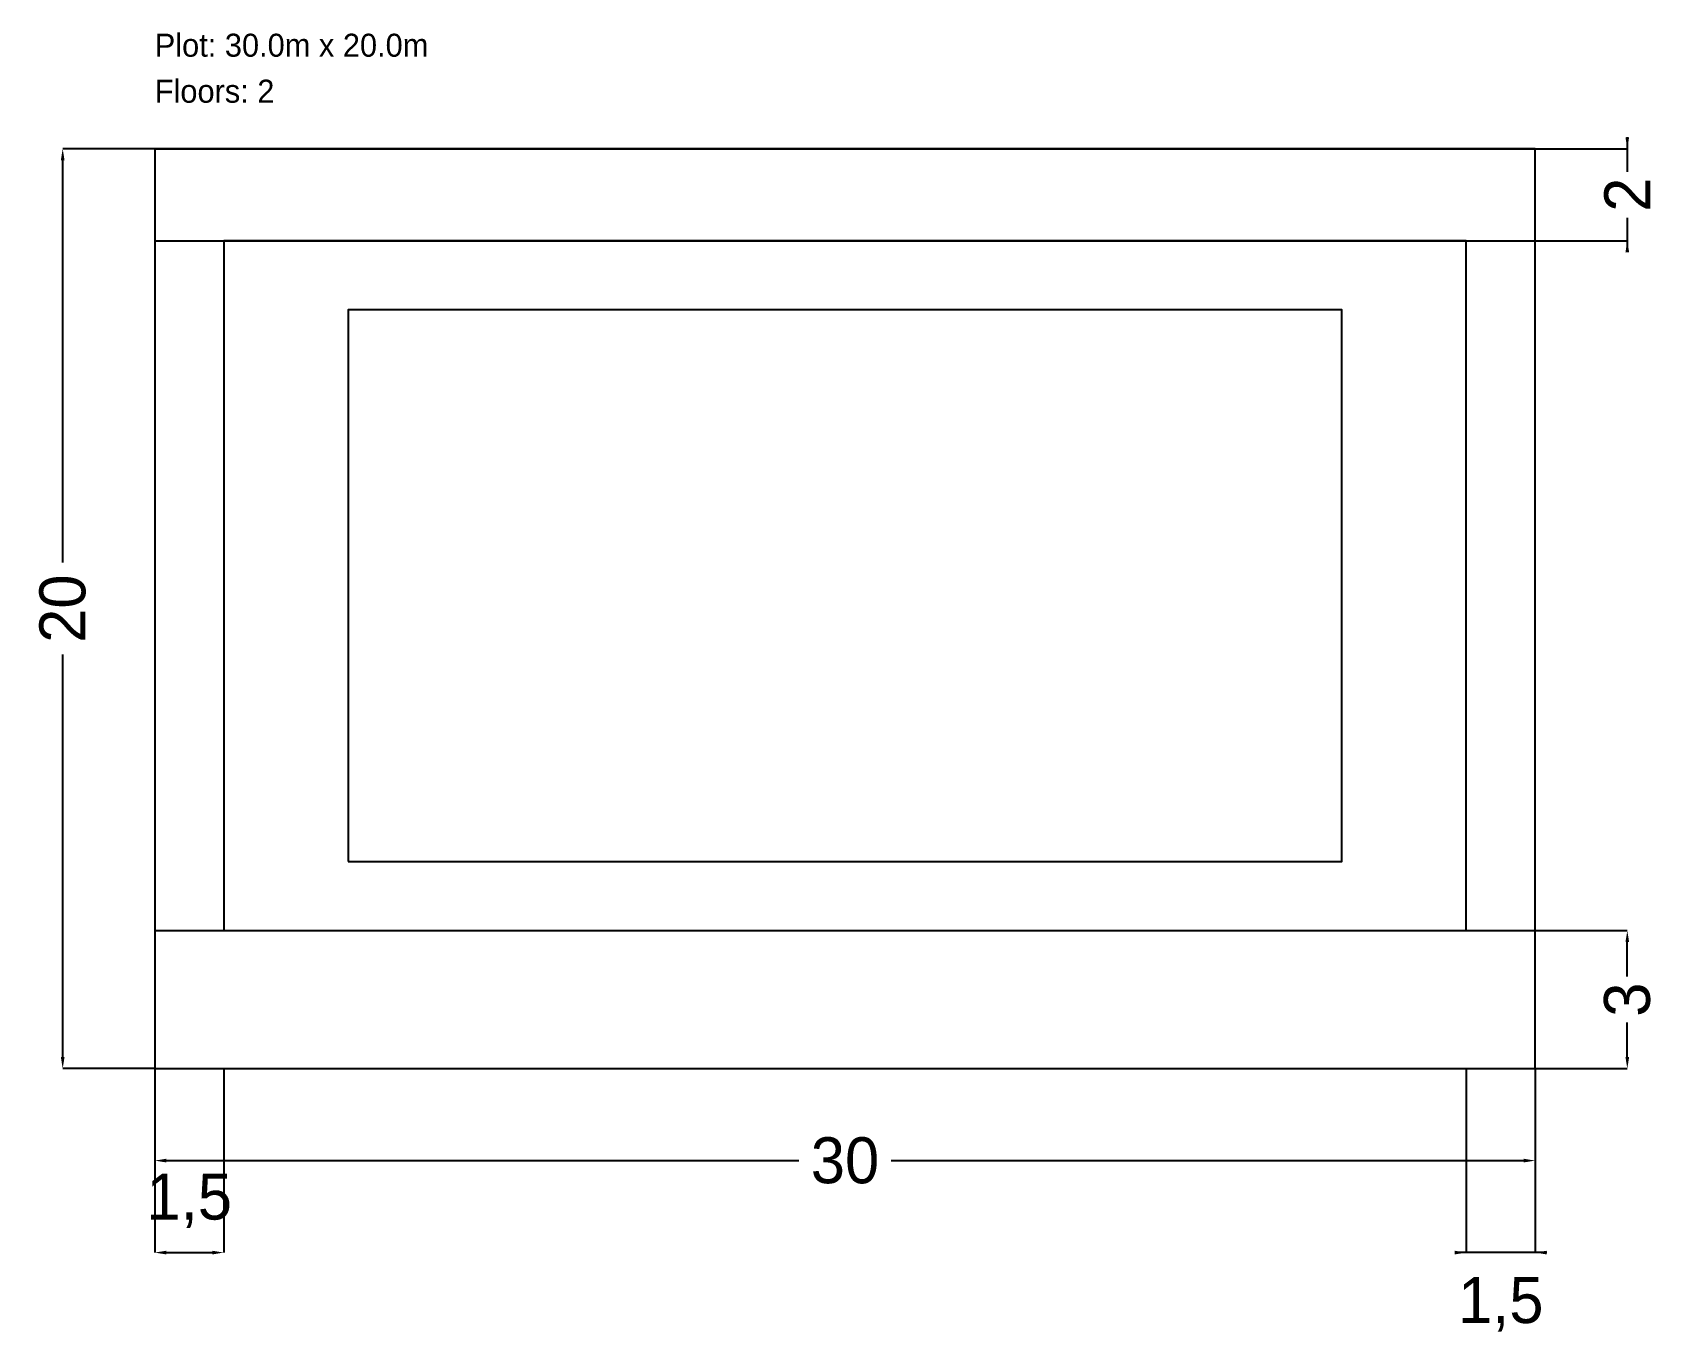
# Model space of a CAD drawing. Header units: metres. Extents: x -2.7 to 32.7, y -5.8 to 22.5.
import ezdxf

# ---------------------------------------------------------------- set-up
doc = ezdxf.new("R2010")
doc.units = ezdxf.units.M
for name, color, linetype in [('BUILDING', 1, 'Continuous'), ('PLOT', 7, 'Continuous'), ('SETBACK', 3, 'Continuous'), ('TEXT', 5, 'Continuous')]:
    doc.layers.add(name, color=color, linetype=linetype)
doc.dimstyles.get("Standard").update_dxf_attribs({"dimtxt": 2.5, "dimasz": 2.5, "dimexe": 1.25, "dimexo": 0.625, "dimtad": 1, "dimcen": 2.5, "dimazin": 3, "dimtfac": 1, "dimtmove": 0, "dimatfit": 3})

# ---------------------------------------------------------------- blocks, each defined once
blk = doc.blocks.new('_CLOSEDFILLED')
at = {"color": 0, "linetype": 'BYBLOCK'}
blk.add_solid([(-1, 0.16), (0, 0), (-1, -0.16)], dxfattribs=at)
blk = doc.blocks.new('*D1')
for p, q in [((0, 0), (0, -2)), ((30, 0), (30, -2)), ((0.25, -2), (14, -2)), ((16, -2), (29.75, -2))]:
    blk.add_line(p, q)
at = {"layer": 'Defpoints'}
for p in [(0, 0), (30, 0), (0, -2)]:
    blk.add_point(p, dxfattribs=at)
at = {"layer": 'TEXT', "xscale": 0.25, "yscale": 0.25, "rotation": 180}
blk.add_blockref('_CLOSEDFILLED', (0, -2), dxfattribs=at)
at = {"layer": 'TEXT', "xscale": 0.25, "yscale": 0.25}
blk.add_blockref('_CLOSEDFILLED', (30, -2), dxfattribs=at)
at = {"layer": 'TEXT', "insert": (15, -2), "char_height": 1, "attachment_point": 5}
blk.add_mtext('30', dxfattribs=at)
blk = doc.blocks.new('*D2')
for p, q in [((0, 20), (-2, 20)), ((-2, 11), (-2, 19.75)), ((-2, 0.25), (-2, 9)), ((0, 0), (-2, 0))]:
    blk.add_line(p, q)
at = {"layer": 'Defpoints'}
for p in [(0, 20), (-2, 0), (0, 0)]:
    blk.add_point(p, dxfattribs=at)
at = {"layer": 'TEXT', "xscale": 0.25, "yscale": 0.25}
for p, rotation in [((-2, 20), 90), ((-2, 0), 270)]:
    blk.add_blockref('_CLOSEDFILLED', p, dxfattribs=dict(at, rotation=rotation))
at = {"layer": 'TEXT', "insert": (-2, 10), "char_height": 1, "attachment_point": 5, "rotation": 90}
blk.add_mtext('20', dxfattribs=at)
blk = doc.blocks.new('*D3')
for p, q in [((0, 3), (32, 3)), ((32, 2), (32, 2.75)), ((32, 0.25), (32, 1)), ((0, 0), (32, 0))]:
    blk.add_line(p, q)
at = {"layer": 'Defpoints'}
for p in [(0, 3), (0, 0), (32, 0)]:
    blk.add_point(p, dxfattribs=at)
at = {"layer": 'TEXT', "xscale": 0.25, "yscale": 0.25}
for p, rotation in [((32, 3), 90), ((32, 0), 270)]:
    blk.add_blockref('_CLOSEDFILLED', p, dxfattribs=dict(at, rotation=rotation))
at = {"layer": 'TEXT', "insert": (32, 1.5), "char_height": 1, "attachment_point": 5, "rotation": 90}
blk.add_mtext('3', dxfattribs=at)
blk = doc.blocks.new('*D4')
for p, q in [((32, 20.25), (32, 19.5)), ((0, 20), (32, 20)), ((32, 18.5), (32, 17.75)), ((0, 18), (32, 18))]:
    blk.add_line(p, q)
at = {"layer": 'Defpoints'}
for p in [(0, 20), (32, 20), (0, 18)]:
    blk.add_point(p, dxfattribs=at)
at = {"layer": 'TEXT', "xscale": 0.25, "yscale": 0.25}
for p, rotation in [((32, 20), 270), ((32, 18), 90)]:
    blk.add_blockref('_CLOSEDFILLED', p, dxfattribs=dict(at, rotation=rotation))
at = {"layer": 'TEXT', "insert": (32, 19), "char_height": 1, "attachment_point": 5, "rotation": 90}
blk.add_mtext('2', dxfattribs=at)
blk = doc.blocks.new('*D5')
for p, q in [((0, 0), (0, -4)), ((1.5, 0), (1.5, -4)), ((0.25, -4), (1.25, -4))]:
    blk.add_line(p, q)
at = {"layer": 'Defpoints'}
for p in [(0, 0), (1.5, 0), (0, -4)]:
    blk.add_point(p, dxfattribs=at)
at = {"layer": 'TEXT', "xscale": 0.25, "yscale": 0.25, "rotation": 180}
blk.add_blockref('_CLOSEDFILLED', (0, -4), dxfattribs=at)
at = {"layer": 'TEXT', "xscale": 0.25, "yscale": 0.25}
blk.add_blockref('_CLOSEDFILLED', (1.5, -4), dxfattribs=at)
at = {"layer": 'TEXT', "insert": (0.75, -2.875), "char_height": 1, "attachment_point": 5}
blk.add_mtext('1,5', dxfattribs=at)
blk = doc.blocks.new('*D6')
for p, q in [((28.5, 0), (28.5, -4)), ((30, 0), (30, -4)), ((30.25, -4), (28.25, -4))]:
    blk.add_line(p, q)
at = {"layer": 'Defpoints'}
for p in [(28.5, 0), (30, 0), (30, -4)]:
    blk.add_point(p, dxfattribs=at)
at = {"layer": 'TEXT', "xscale": 0.25, "yscale": 0.25}
blk.add_blockref('_CLOSEDFILLED', (28.5, -4), dxfattribs=at)
at = {"layer": 'TEXT', "xscale": 0.25, "yscale": 0.25, "rotation": 180}
blk.add_blockref('_CLOSEDFILLED', (30, -4), dxfattribs=at)
at = {"layer": 'TEXT', "insert": (29.25, -5.125), "char_height": 1, "attachment_point": 5}
blk.add_mtext('1,5', dxfattribs=at)

msp = doc.modelspace()

# ---------------------------------------------------------------- linework, layer by layer
at = {"layer": 'BUILDING'}
msp.add_lwpolyline([(4.2, 4.5), (25.8, 4.5), (25.8, 16.5), (4.2, 16.5), (4.2, 4.5)], dxfattribs=at)
at = {"layer": 'PLOT'}
msp.add_lwpolyline([(0, 0), (30, 0), (30, 20), (0, 20), (0, 0)], dxfattribs=at)
at = {"layer": 'SETBACK'}
msp.add_lwpolyline([(1.5, 3), (28.5, 3), (28.5, 18), (1.5, 18), (1.5, 3)], dxfattribs=at)

# ---------------------------------------------------------------- texts
at = {"layer": 'TEXT'}
for s, p in [('Plot: 30.0m x 20.0m', (0, 22)), ('Floors: 2', (0, 21))]:
    msp.add_text(s, height=0.5, dxfattribs=at).set_placement(p)

# ---------------------------------------------------------------- dimensions: what is measured, and where the dimension line sits
for base, p1, p2, picture, middle in [((32, 20), (0, 20), (0, 18), '*D4', (32, 19)), ((-2, 0), (0, 0), (0, 20), '*D2', (-2, 10)), ((32, 0), (0, 0), (0, 3), '*D3', (32, 1.5))]:
    dim = msp.add_linear_dim(base=base, p1=p1, p2=p2, angle=90, dimstyle='Standard', dxfattribs=at)
    dim.commit()
    dim.dimension.update_dxf_attribs({"geometry": picture, "text_midpoint": middle})
for base, p1, p2, picture, middle in [((0, -4), (0, 0), (1.5, 0), '*D5', (0.75, -2.875)), ((0, -2), (0, 0), (30, 0), '*D1', (15, -2)), ((30, -4), (30, 0), (28.5, 0), '*D6', (29.25, -5.125))]:
    dim = msp.add_linear_dim(base=base, p1=p1, p2=p2, dimstyle='Standard', dxfattribs=at)
    dim.commit()
    dim.dimension.update_dxf_attribs({"geometry": picture, "text_midpoint": middle})

doc.saveas('drawing.dxf')
